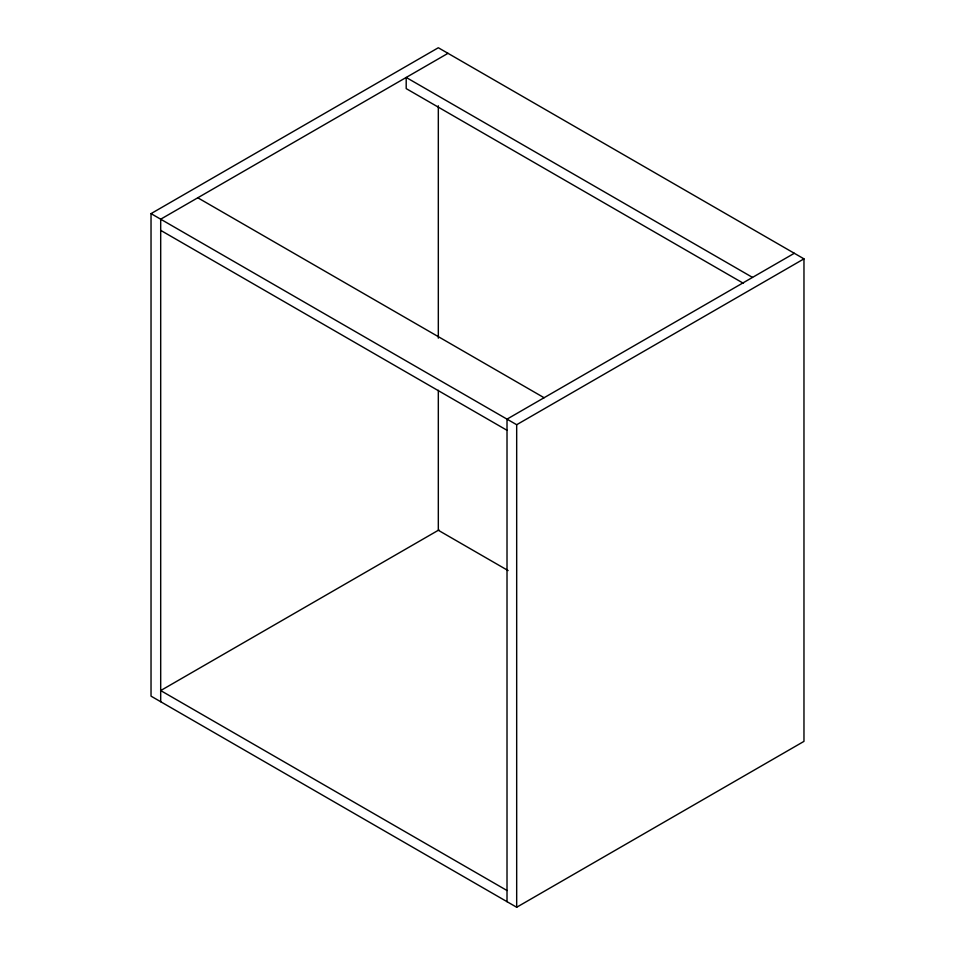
<?xml version="1.0" encoding="UTF-8"?>
<svg xmlns="http://www.w3.org/2000/svg" width="955" height="955" viewBox="0 0 955 955"><rect width="100%" height="100%" fill="white"/><g stroke="black" fill="none" stroke-linecap="round" stroke-linejoin="round"><path stroke-width="1.43" d="M151.033 213.622L438.321 47.75L803.967 258.853L803.967 741.378L516.679 907.25L151.033 696.147L151.033 213.622L516.679 424.724L803.967 258.853M447.99 53.325L160.691 219.196L160.691 701.722M794.309 253.278L507.01 419.138L507.01 901.675M438.966 529.906L160.691 690.572L507.01 890.514M752.516 277.404L406.197 77.451L406.197 88.612L743.467 283.337M197.781 197.781L544.099 397.734M160.691 230.358L507.01 430.299M508.108 570.565L438.321 530.276L438.321 390.285M516.679 424.724L516.679 907.25M438.321 105.814L438.321 338.154"/></g></svg>
